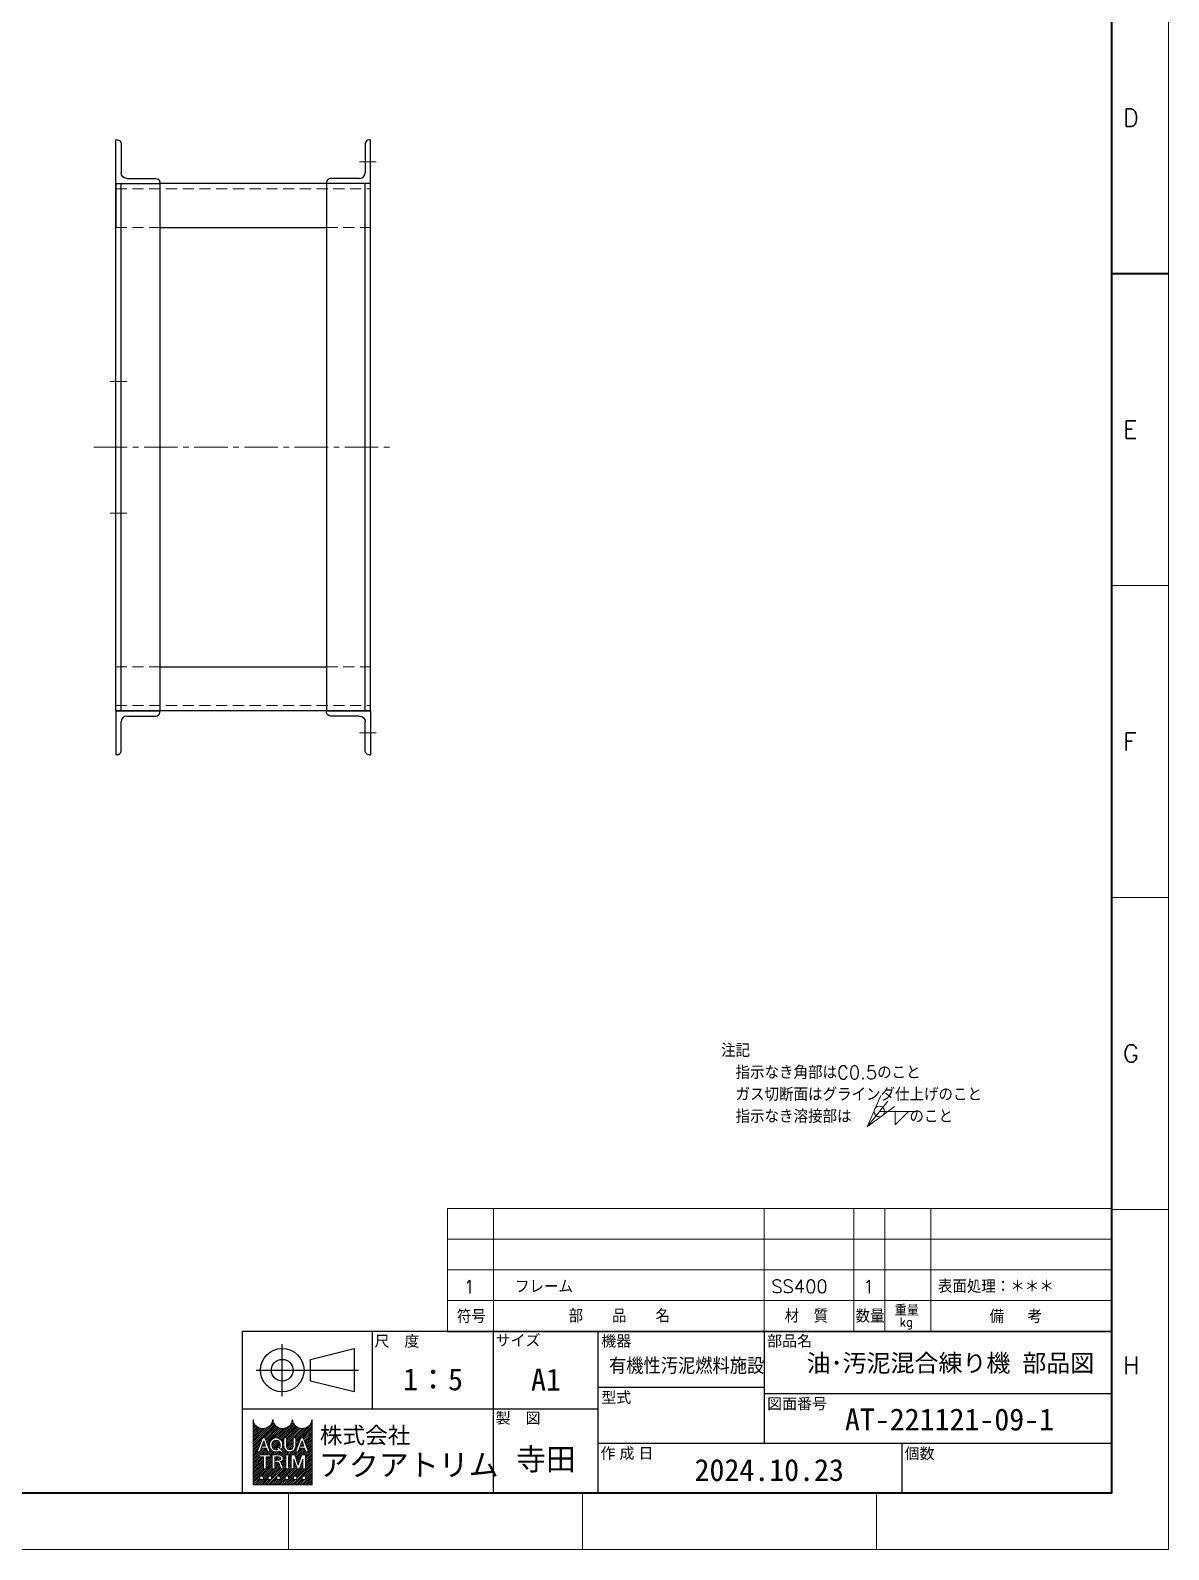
# Model space of a CAD drawing. Header units: millimetres. Extents: x 0 to 4141, y -24 to 2915.
# Drawn here: x 2845 to 4141, y 0 to 1729 of the extents above; entities that cross this region are included whole.
import ezdxf
from ezdxf.enums import TextEntityAlignment as Align

# ---------------------------------------------------------------- set-up
doc = ezdxf.new("R2010")
doc.units = ezdxf.units.MM
doc.header["$LTSCALE"] = 2
doc.linetypes.add('CENTER2', pattern=[28.575, 19.05, -3.175, 3.175, -3.175])
doc.linetypes.add('HIDDEN', pattern=[9.525, 6.35, -3.175])
for name, color, linetype, lineweight in [('04_HIDDEN', 2, 'HIDDEN', 13), ('05_CENTER', 4, 'CENTER2', 13), ('07_TEXT', 3, 'Continuous', 13), ('08_DIM', 3, 'Continuous', 13), ('90_FRAME', 5, 'Continuous', 35)]:
    doc.layers.add(name, color=color, linetype=linetype, lineweight=lineweight)
doc.layers.add('91_BLANK', color=5, linetype='Continuous', lineweight=0, plot=False)
doc.styles.add('KSS_TXT', font='txt.shx', dxfattribs={"bigfont": 'extfont2.shx'})
doc.styles.add('MS_G', font='MS Gothic.ttf')
doc.styles.get("Standard").update_dxf_attribs({"font": 'txt.shx', "bigfont": 'extfont2.shx'})
doc.styles.add('表題用', font='MS PGothic.ttf')
doc.dimstyles.new('KSS_DIM', dxfattribs={"dimscale": 5, "dimtxt": 3, "dimasz": 2.5, "dimexe": 1.25, "dimexo": 0.625, "dimtad": 1, "dimdsep": 46, "dimtxsty": 'KSS_TXT', "dimblk": 'OPEN30', "dimcen": 0, "dimazin": 2, "dimtfac": 0.75, "dimtmove": 0, "dimatfit": 3, "dimldrblk": 'OPEN30', "dimfxl": 1.25, "dimtolj": 1, "dimarcsym": 0})

# ---------------------------------------------------------------- blocks, each defined once
blk = doc.blocks.new('Weld-line')
blk.add_line((0, 0), (1, 0))
blk = doc.blocks.new('Weld10-s5')
blk.add_circle((0, 0), 2)
blk = doc.blocks.new('Weld10-a1')
for p, q in [((5, 0), (0, 5)), ((0, 5), (0, 0)), ((0, 0), (5, 0))]:
    blk.add_line(p, q)
at = {"width": 0.9}
blk.add_attdef('S', text='', height=2.8, dxfattribs=at).set_placement((-2, 1), align=Align.RIGHT)
blk.add_attdef('L', (8, 1), '', height=2.8, dxfattribs=at)
blk = doc.blocks.new('_Open30')
at = {"color": 0, "linetype": 'ByBlock', "lineweight": -2}
for p, q in [((-1, 0.268), (0, 0)), ((0, 0), (-1, -0.268)), ((0, 0), (-1, 0))]:
    blk.add_line(p, q, dxfattribs=at)
blk = doc.blocks.new('KK015066_54_5')
for p, q in [((1.5, 50), (0, 50)), ((0, 0), (0, 50)), ((6, 12.5), (6, 45.5)), ((0, 0), (50, 0)), ((45.5, 6), (12.5, 6)), ((50, 1.5), (50, 0))]:
    blk.add_line(p, q)
for centre, radius, start, end in [((1.5, 45.5), 4.5, 0, 90), ((12.5, 12.5), 6.5, 180, 270), ((45.5, 1.5), 4.5, 0, 90)]:
    blk.add_arc(centre, radius, start, end)
at = {"flags": 3}
blk.add_attdef('PARAM', (0, 0), '', height=1, dxfattribs=at)
blk = doc.blocks.new('Jis_w20130906110600')
blk.add_blockref('Weld10-s5', (0, 0))
at = {"xscale": -1, "rotation": 180}
blk.add_blockref('Weld10-a1', (6, 0), dxfattribs=at)
at = {"layer": '08_DIM', "xscale": 14, "yscale": 14, "zscale": 14}
blk.add_blockref('Weld-line', (0, 0), dxfattribs=at)
at = {"style": 'KSS_TXT', "flags": 1}
blk.add_attdef('JISINFO', (0, 0), '', height=3, dxfattribs=at)
at = {"layer": '08_DIM'}
blk.add_leader([(-4.63, -5.77), (0, 0)], dimstyle='KSS_DIM', dxfattribs=at)

msp = doc.modelspace()

# ---------------------------------------------------------------- hatches: boundary and pattern name
at = {"layer": '90_FRAME', "lineweight": 5}
h = msp.add_hatch(dxfattribs=at)
h.set_pattern_fill('_USER', color=4, scale=1.5, angle=45, pattern_type=0)
h.set_pattern_definition([(45, (3e-06, 5e-07), (-1.0606602, 1.0606602), [])])
edge = h.paths.add_edge_path()
edge.add_arc((3165.98, 147.555), 0.32, 90, 180)
edge.add_ellipse((3154.773, 147.555), major_axis=(-10.887, 0), ratio=0.88235294, start_angle=360, end_angle=540, ccw=False)
edge.add_arc((3143.566, 147.555), 0.32, 3.187318, 180)
edge.add_ellipse((3132.359, 147.555), major_axis=(-10.887, 0), ratio=0.88235294, start_angle=360, end_angle=540, ccw=False)
edge.add_arc((3121.152, 147.555), 0.32, 3.187318, 180)
edge.add_ellipse((3109.945, 147.555), major_axis=(-10.887, 0), ratio=0.88235294, start_angle=360, end_angle=540, ccw=False)
edge.add_arc((3098.738, 147.555), 0.32, 3.187318, 90)
edge.add_line((3098.738, 147.876), (3098.738, 73.91))
edge.add_line((3098.738, 73.91), (3165.98, 73.91))
edge.add_line((3165.98, 73.91), (3165.98, 147.876))
h.paths.add_polyline_path([(3109.581, 127.122), (3112.236, 127.122), (3118.273, 111.189), (3118.273, 111.112), (3115.399, 111.112), (3113.896, 115.333), (3107.985, 115.333), (3108.852, 117.767), (3113.029, 117.767), (3110.909, 123.723), (3106.418, 111.112), (3103.544, 111.112), (3103.544, 111.189)], flags=16)
edge = h.paths.add_edge_path(flags=16)
edge.add_ellipse((3124.955, 120.078), major_axis=(-7.365, 0), ratio=0.95652174, start_angle=180, end_angle=360, ccw=False)
edge.add_line((3132.319, 120.078), (3132.319, 118.157))
edge.add_ellipse((3124.955, 118.157), major_axis=(-7.365, 0), ratio=0.95652174, start_angle=142.105255, end_angle=180, ccw=False)
edge.add_line((3130.766, 113.83), (3128.703, 115.53))
edge.add_ellipse((3124.955, 118.345), major_axis=(4.696, 0), ratio=0.99503582, start_angle=-37.042763, end_angle=0)
edge.add_line((3129.651, 118.345), (3129.651, 119.889))
edge.add_ellipse((3124.955, 119.889), major_axis=(4.696, 0), ratio=0.99471826, start_angle=360, end_angle=540)
edge.add_line((3120.259, 119.889), (3120.259, 118.345))
edge.add_ellipse((3124.955, 118.345), major_axis=(4.696, 0), ratio=0.99503582, start_angle=-180, end_angle=-65.757949)
edge.add_line((3126.883, 114.084), (3125.575, 115.357))
edge.add_line((3125.575, 115.357), (3126.994, 116.863))
edge.add_line((3126.994, 116.863), (3132.924, 111.976))
edge.add_line((3132.924, 111.976), (3131.071, 110.008))
edge.add_line((3131.071, 110.008), (3128.845, 112.175))
edge.add_ellipse((3124.955, 118.157), major_axis=(-7.365, 0), ratio=0.95652174, start_angle=0, end_angle=121.883625, ccw=False)
edge.add_line((3117.59, 118.157), (3117.59, 120.078))
h.paths.add_polyline_path([(3118.749, 107.91), (3118.749, 105.669), (3113.946, 105.669, 0.41421356), (3113.626, 105.349), (3113.626, 91.9), (3110.744, 91.9), (3110.744, 105.349, 0.41421356), (3110.424, 105.669), (3105.621, 105.669), (3105.621, 107.91)], flags=16)
edge = h.paths.add_edge_path(flags=16)
edge.add_line((3120.574, 107.91), (3127.939, 107.91))
edge.add_ellipse((3127.939, 103.699), major_axis=(-5.169, 0), ratio=0.8148203, start_angle=111.386975, end_angle=270, ccw=False)
edge.add_arc((3128.732, 97.991), 2.094, 22.272952, 58.553113, ccw=False)
edge.add_line((3130.669, 98.785), (3133.428, 92.028))
edge.add_line((3133.428, 92.028), (3133.428, 91.9))
edge.add_line((3133.428, 91.9), (3130.322, 91.9))
edge.add_line((3130.322, 91.9), (3127.885, 98.685))
edge.add_arc((3126.696, 98.206), 1.281, 21.928298, 90)
edge.add_line((3126.696, 99.487), (3123.552, 99.487))
edge.add_line((3123.552, 99.487), (3123.552, 101.729))
edge.add_line((3123.552, 101.729), (3128.323, 101.729))
edge.add_arc((3128.254, 103.699), 1.971, 271.997057, 448.002943)
edge.add_line((3128.323, 105.669), (3123.456, 105.669))
edge.add_line((3123.456, 105.669), (3123.456, 91.9))
edge.add_line((3123.456, 91.9), (3120.574, 91.9))
edge.add_line((3120.574, 91.9), (3120.574, 107.91))
h.paths.add_polyline_path([(3133.8, 127.122), (3136.681, 127.122), (3136.681, 118.157, 0.17503056), (3137.953, 114.487, 0.25714961), (3143.095, 114.487, 0.17503056), (3144.366, 118.157), (3144.366, 127.122), (3147.248, 127.122), (3147.248, 117.577, -0.37939124), (3141.004, 111.112), (3140.043, 111.112, -0.37939124), (3133.8, 117.577)], flags=16)
h.paths.add_polyline_path([(3135.856, 107.91), (3139.378, 107.91), (3139.378, 105.669, 0.41421356), (3139.058, 105.349), (3139.058, 94.462, 0.41421356), (3139.378, 94.142), (3139.378, 91.9), (3135.856, 91.9), (3135.856, 94.142, 0.41421356), (3136.176, 94.462), (3136.176, 105.349, 0.41421356), (3135.856, 105.669)], flags=16)
h.paths.add_polyline_path([(3142.263, 107.91), (3146.445, 107.91), (3150.268, 96.282), (3154.091, 107.91), (3158.276, 107.91), (3158.276, 91.9), (3155.394, 91.9), (3155.394, 103.107), (3151.709, 91.9), (3148.827, 91.9), (3145.142, 103.107), (3145.145, 91.9), (3142.263, 91.9)], flags=16)
h.paths.add_polyline_path([(3153.123, 127.122), (3155.778, 127.122), (3161.815, 111.189), (3161.815, 111.112), (3158.941, 111.112), (3157.438, 115.333), (3151.527, 115.333), (3152.393, 117.767), (3156.571, 117.767), (3154.45, 123.723), (3149.96, 111.112), (3147.086, 111.112), (3147.086, 111.189)], flags=16)
h.paths.add_polyline_path([(3106.423, 83.516), (3110.265, 83.516), (3110.265, 79.673), (3106.423, 79.673)], flags=16)
h.paths.add_polyline_path([(3116.029, 83.516), (3119.871, 83.516), (3119.871, 79.673), (3116.029, 79.673)], flags=16)
h.paths.add_polyline_path([(3125.635, 83.516), (3129.477, 83.516), (3129.477, 79.673), (3125.635, 79.673)], flags=16)
h.paths.add_polyline_path([(3135.241, 83.516), (3139.083, 83.516), (3139.083, 79.673), (3135.241, 79.673)], flags=16)
h.paths.add_polyline_path([(3144.847, 83.516), (3148.689, 83.516), (3148.689, 79.673), (3144.847, 79.673)], flags=16)
h.paths.add_polyline_path([(3154.453, 83.516), (3158.295, 83.516), (3158.295, 79.673), (3154.453, 79.673)], flags=16)

# ---------------------------------------------------------------- linework, layer by layer
for p, q in [((2942.445, 1554.636), (2942.445, 1504.636)), ((3232.445, 1504.636), (3232.445, 1554.636))]:
    msp.add_line(p, q)
at = {"color": 0}
for p, q in [((2948.445, 954.636), (2948.445, 1554.636)), ((3182.445, 1554.636), (2992.445, 1554.636)), ((3226.445, 954.636), (3226.445, 1554.636)), ((2992.445, 1504.636), (3182.445, 1504.636)), ((2992.445, 1004.636), (3182.445, 1004.636)), ((3182.445, 954.636), (2992.445, 954.636))]:
    msp.add_line(p, q, dxfattribs=at)
for points in [[(2942.445, 954.636), (2942.445, 1554.636), (2992.445, 1554.636), (2992.445, 954.636)], [(3232.445, 954.636), (3232.445, 1554.636), (3182.445, 1554.636), (3182.445, 954.636)]]:
    msp.add_lwpolyline(points, close=True, dxfattribs=at)
at = {"layer": '04_HIDDEN'}
for p, q in [((2942.445, 1548.636), (3232.445, 1548.636)), ((2942.445, 1504.636), (2992.445, 1504.636)), ((3182.445, 1504.636), (3232.445, 1504.636)), ((2942.445, 1004.636), (2992.445, 1004.636)), ((3182.445, 1004.636), (3232.445, 1004.636)), ((2942.445, 960.636), (3232.445, 960.636))]:
    msp.add_line(p, q, dxfattribs=at)
at = {"layer": '05_CENTER'}
for p, q in [((3238.85, 1579.636), (3220.016, 1579.636)), ((2954.85, 1329.636), (2936.016, 1329.636)), ((2917.481, 1254.636), (3257.124, 1254.636)), ((2954.85, 1179.636), (2936.016, 1179.636)), ((3238.85, 929.636), (3220.016, 929.636))]:
    msp.add_line(p, q, dxfattribs=at)
at = {"layer": '90_FRAME'}
msp.add_line((4141.004, 1452.155), (4076.195, 1452.155), dxfattribs=at)
at = {"layer": '90_FRAME', "color": 4, "lineweight": 13}
for p, q in [((4141.004, 1097.169), (4076.195, 1097.169)), ((4141.004, 742.182), (4076.195, 742.182)), ((3320.087, 388.377), (4076.195, 388.377)), ((3320.088, 388.377), (3320.088, 248.377)), ((3372.588, 388.377), (3372.588, 248.377)), ((3680.54, 388.377), (3680.54, 248.377)), ((3782.76, 388.377), (3782.76, 248.377)), ((3817.76, 388.377), (3817.76, 248.377)), ((3870.26, 388.377), (3870.26, 248.377)), ((4141.004, 387.196), (4076.195, 387.196)), ((3320.087, 353.377), (4076.195, 353.377)), ((3320.087, 318.377), (4076.195, 318.377)), ((3320.087, 283.377), (4076.195, 283.377)), ((3139.213, 0), (3139.213, 64.52)), ((3473.88, 0), (3473.88, 64.52)), ((3808.547, 0), (3808.547, 64.52))]:
    msp.add_line(p, q, dxfattribs=at)
at = {"layer": '90_FRAME', "color": 0, "lineweight": 25}
for p, q in [((3234.695, 159.984), (3234.695, 248.377)), ((3372.588, 64.52), (3372.588, 248.377)), ((3491.73, 64.52), (3491.73, 248.377)), ((3680.54, 248.377), (3680.54, 121.091)), ((3131.982, 174.481), (3131.982, 233.881)), ((3102.282, 204.181), (3218.607, 204.181)), ((3491.73, 184.734), (3680.54, 184.734)), ((3680.54, 177.663), (4076.195, 177.663)), ((3491.73, 159.984), (3086.195, 159.984)), ((3491.73, 121.091), (4076.195, 121.091)), ((3837.409, 121.091), (3837.409, 64.52))]:
    msp.add_line(p, q, dxfattribs=at)
at = {"layer": '90_FRAME', "color": 7, "lineweight": 25}
msp.add_line((3320.088, 248.377), (4076.195, 248.377), dxfattribs=at)
at = {"layer": '90_FRAME', "color": 4, "lineweight": 5}
for p, q in [((3098.738, 73.91), (3098.738, 147.876)), ((3165.98, 147.876), (3165.98, 73.91)), ((3103.544, 111.189), (3109.581, 127.122)), ((3106.418, 111.112), (3110.909, 123.723)), ((3109.581, 127.122), (3112.236, 127.122)), ((3113.029, 117.767), (3110.909, 123.723)), ((3118.273, 111.189), (3112.236, 127.122)), ((3133.8, 117.577), (3133.8, 127.122)), ((3136.681, 127.122), (3133.8, 127.122)), ((3136.681, 118.157), (3136.681, 127.122)), ((3144.366, 118.157), (3144.366, 127.122)), ((3144.366, 127.122), (3147.248, 127.122)), ((3147.086, 111.189), (3153.123, 127.122)), ((3147.248, 117.577), (3147.248, 127.122)), ((3149.96, 111.112), (3154.45, 123.723)), ((3153.123, 127.122), (3155.778, 127.122)), ((3156.571, 117.767), (3154.45, 123.723)), ((3161.815, 111.189), (3155.778, 127.122)), ((3103.544, 111.112), (3103.544, 111.189)), ((3103.544, 111.189), (3103.544, 111.189)), ((3103.544, 111.112), (3103.544, 111.189)), ((3103.544, 111.112), (3106.418, 111.112)), ((3105.621, 107.91), (3118.749, 107.91)), ((3105.621, 107.91), (3105.621, 105.669)), ((3105.621, 105.669), (3110.424, 105.669)), ((3107.985, 115.333), (3108.852, 117.767)), ((3107.985, 115.333), (3113.896, 115.333)), ((3108.852, 117.767), (3113.029, 117.767)), ((3110.744, 91.9), (3110.744, 105.349)), ((3113.626, 91.9), (3113.626, 105.349)), ((3115.399, 111.112), (3113.896, 115.333)), ((3113.946, 105.669), (3118.749, 105.669)), ((3118.273, 111.112), (3115.399, 111.112)), ((3117.59, 120.078), (3117.59, 118.157)), ((3118.273, 111.112), (3118.273, 111.189)), ((3118.749, 107.91), (3118.749, 105.669)), ((3120.259, 119.889), (3120.259, 118.352)), ((3120.574, 107.91), (3120.574, 91.9)), ((3120.574, 107.91), (3127.939, 107.91)), ((3123.456, 91.9), (3123.456, 105.669)), ((3123.456, 105.669), (3128.323, 105.669)), ((3125.575, 115.357), (3126.994, 116.863)), ((3125.575, 115.357), (3126.883, 114.084)), ((3126.994, 116.863), (3132.924, 111.976)), ((3128.703, 115.53), (3130.766, 113.83)), ((3128.845, 112.175), (3131.071, 110.008)), ((3129.651, 119.889), (3129.651, 118.352)), ((3131.071, 110.008), (3132.924, 111.976)), ((3132.319, 120.078), (3132.319, 118.157)), ((3135.856, 107.91), (3139.378, 107.91)), ((3135.856, 107.91), (3135.856, 105.669)), ((3136.176, 94.462), (3136.176, 105.349)), ((3139.058, 94.462), (3139.058, 105.349)), ((3139.378, 107.91), (3139.378, 105.669)), ((3141.004, 111.112), (3140.043, 111.112)), ((3142.263, 107.91), (3142.263, 91.9)), ((3142.263, 107.91), (3146.445, 107.91)), ((3150.268, 96.282), (3146.445, 107.91)), ((3147.086, 111.112), (3147.086, 111.189)), ((3147.086, 111.189), (3147.086, 111.189)), ((3147.086, 111.112), (3147.086, 111.189)), ((3147.086, 111.112), (3149.96, 111.112)), ((3150.268, 96.282), (3154.091, 107.91)), ((3151.527, 115.333), (3152.393, 117.767)), ((3151.527, 115.333), (3157.438, 115.333)), ((3152.393, 117.767), (3156.571, 117.767)), ((3158.276, 107.91), (3154.091, 107.91)), ((3158.941, 111.112), (3157.438, 115.333)), ((3158.276, 91.9), (3158.276, 107.91)), ((3161.815, 111.112), (3158.941, 111.112)), ((3161.815, 111.112), (3161.815, 111.189)), ((3110.744, 91.9), (3113.626, 91.9)), ((3120.574, 91.9), (3123.456, 91.9)), ((3123.552, 99.487), (3123.552, 101.729)), ((3123.552, 101.729), (3128.323, 101.729)), ((3123.552, 99.487), (3126.696, 99.487)), ((3127.885, 98.685), (3130.322, 91.9)), ((3130.322, 91.9), (3133.428, 91.9)), ((3130.669, 98.785), (3133.428, 92.028)), ((3133.428, 92.028), (3133.428, 91.9)), ((3135.856, 91.9), (3135.856, 94.142)), ((3135.856, 91.9), (3139.378, 91.9)), ((3139.378, 91.9), (3139.378, 94.142)), ((3142.263, 91.9), (3145.145, 91.9)), ((3145.145, 91.9), (3145.142, 103.107)), ((3148.827, 91.9), (3145.142, 103.107)), ((3148.827, 91.9), (3151.709, 91.9)), ((3151.709, 91.9), (3155.394, 103.107)), ((3155.394, 103.107), (3155.394, 91.9)), ((3155.394, 91.9), (3158.276, 91.9)), ((3165.98, 73.91), (3098.738, 73.91)), ((3106.423, 83.516), (3110.265, 83.516)), ((3106.423, 83.516), (3106.423, 79.673)), ((3110.265, 79.673), (3106.423, 79.673)), ((3110.265, 83.516), (3110.265, 79.673)), ((3116.029, 83.516), (3119.871, 83.516)), ((3116.029, 83.516), (3116.029, 79.673)), ((3119.871, 79.673), (3116.029, 79.673)), ((3119.871, 83.516), (3119.871, 79.673)), ((3125.635, 83.516), (3129.477, 83.516)), ((3125.635, 83.516), (3125.635, 79.673)), ((3129.477, 79.673), (3125.635, 79.673)), ((3129.477, 83.516), (3129.477, 79.673)), ((3135.241, 83.516), (3139.083, 83.516)), ((3135.241, 83.516), (3135.241, 79.673)), ((3139.083, 79.673), (3135.241, 79.673)), ((3139.083, 83.516), (3139.083, 79.673)), ((3144.847, 83.516), (3148.689, 83.516)), ((3144.847, 83.516), (3144.847, 79.673)), ((3148.689, 79.673), (3144.847, 79.673)), ((3148.689, 83.516), (3148.689, 79.673)), ((3158.295, 83.516), (3154.453, 83.516)), ((3154.453, 83.516), (3154.453, 79.673)), ((3154.453, 79.673), (3158.295, 79.673)), ((3158.295, 83.516), (3158.295, 79.673))]:
    msp.add_line(p, q, dxfattribs=at)
at = {"layer": '90_FRAME'}
msp.add_lwpolyline([(194.23, 64.52), (4076.195, 64.52), (4076.195, 2839.789), (194.23, 2839.789)], close=True, dxfattribs=at)
at = {"layer": '90_FRAME', "color": 0, "lineweight": 25}
msp.add_lwpolyline([(3086.195, 64.52), (4076.195, 64.52), (4076.195, 248.377), (3086.195, 248.377)], close=True, dxfattribs=at)
msp.add_lwpolyline([(3164.157, 216.556), (3213.657, 228.931), (3213.657, 179.431), (3164.157, 191.806), (3164.157, 216.556)], dxfattribs=at)
for radius in [24.75, 12.375]:
    msp.add_circle((3131.982, 204.181), radius, dxfattribs=at)
at = {"layer": '90_FRAME', "color": 4, "lineweight": 5}
for centre, radius, start, end in [((3098.738, 147.555), 0.32, 0, 90), ((3121.152, 147.555), 0.32, 0, 180), ((3121.152, 147.555), 0.32, 0, 90), ((3143.566, 147.555), 0.32, 0, 180), ((3165.98, 147.555), 0.32, 90, 180), ((3110.424, 105.349), 0.32, 0, 90), ((3113.946, 105.349), 0.32, 90, 180), ((3128.254, 103.699), 1.971, 271.997057, 88.002943), ((3140.568, 117.867), 6.775, 182.450031, 265.555257), ((3135.856, 105.349), 0.32, 0, 90), ((3142.397, 118.082), 5.717, 179.252794, 218.964572), ((3140.524, 119.156), 5.33, 241.157728, 298.842272), ((3139.378, 105.349), 0.32, 90, 180), ((3140.479, 117.867), 6.775, 274.444743, 357.549969), ((3138.65, 118.082), 5.717, 321.035428, 0.747206), ((3126.696, 98.206), 1.281, 21.928298, 90), ((3128.732, 97.991), 2.094, 22.272952, 58.553113), ((3135.856, 94.462), 0.32, 270, 0), ((3139.378, 94.462), 0.32, 180, 270)]:
    msp.add_arc(centre, radius, start, end, dxfattribs=at)
for centre, major_axis, ratio, start_param, end_param in [((3109.945, 147.555), (-10.887, 0), 0.88235294, 6.28318531, 9.42477796), ((3132.359, 147.555), (-10.887, 0), 0.88235294, 6.28318531, 9.42477796), ((3154.773, 147.555), (-10.887, 0), 0.88235294, 6.28318531, 9.42477796), ((3124.955, 120.078), (-7.365, 0), 0.95652174, 3.14159265, 6.28318531), ((3124.955, 119.889), (4.696, 0), 0.99471826, 6.28318531, 9.42477796), ((3127.939, 103.699), (-5.169, 0), 0.8148203, 1.94406945, 4.71238898)]:
    msp.add_ellipse(centre, major_axis=major_axis, ratio=ratio, start_param=start_param, end_param=end_param, dxfattribs=at)
at = {"layer": '90_FRAME', "color": 4, "lineweight": 5, "extrusion": (0, 0, -1)}
for centre, major_axis, ratio, start_param, end_param in [((3124.955, 118.157), (-7.365, 0), 0.95652174, 4.15591475, 6.28318531), ((3124.955, 118.345), (4.696, 0), 0.99503582, 7.43087802, 9.42477796), ((3124.955, 118.345), (4.696, 0), 0.99503582, 6.28318531, 6.92970349), ((3124.955, 118.157), (-7.365, 0), 0.95652174, 3.14159265, 3.80298072)]:
    msp.add_ellipse(centre, major_axis=major_axis, ratio=ratio, start_param=start_param, end_param=end_param, dxfattribs=at)
at = {"layer": '91_BLANK'}
msp.add_lwpolyline([(0, 0), (4141.004, 0), (4141.004, 2914.599), (0, 2914.599)], close=True, dxfattribs=at)

# ---------------------------------------------------------------- block references
at = {"color": 0, "xscale": -1}
for p, rotation in [((2942.445, 1554.636), 270), ((3232.445, 954.636), 90)]:
    msp.add_blockref('KK015066_54_5', p, dxfattribs=dict(at, rotation=rotation))
at = {"color": 0}
for p, rotation in [((3232.445, 1554.636), 90), ((2942.445, 954.636), 270)]:
    msp.add_blockref('KK015066_54_5', p, dxfattribs=dict(at, rotation=rotation))
at = {"layer": '08_DIM', "xscale": 3, "yscale": 3, "zscale": 3}
msp.add_blockref('Jis_w20130906110600', (3811.703, 498.617), dxfattribs=at)

# ---------------------------------------------------------------- texts
at = {"layer": '07_TEXT', "ltscale": 2, "insert": (3631.528, 575.607), "char_height": 15, "attachment_point": 1}
msp.add_mtext_dynamic_manual_height_columns('注記\\P\u3000指示なき角部はC0.5のこと\\P\u3000ガス切断面はグラインダ仕上げのこと\\P\u3000指示なき溶接部は\u3000\u3000\u3000\u3000のこと', width=343.27834, gutter_width=15, heights=[0], dxfattribs=at)
at = {"layer": '90_FRAME', "color": 0, "lineweight": 13, "style": 'KSS_TXT'}
for s, p in [('D', (4089.078, 1629.648)), ('E', (4089.078, 1274.662)), ('F', (4089.078, 919.675)), ('G', (4089.078, 564.689)), ('H', (4089.078, 209.703))]:
    msp.add_text(s, height=20, dxfattribs=at).set_placement(p, align=Align.MIDDLE_LEFT)
at = {"layer": '90_FRAME', "color": 3, "lineweight": 13}
for p in [(3345.05, 298.989), (3799.582, 299.24)]:
    msp.add_text('1', height=15, dxfattribs=at).set_placement(p, align=Align.MIDDLE_CENTER)
for s, height, p in [('フレーム', 15, (3396.972, 291.875)), ('SS400', 15, (3688.597, 292.074)), ('表面処理：＊＊＊', 15, (3878.317, 292.074)), ('重量', 12.5, (3829.194, 266.341)), ('符号', 15, (3330.777, 257.909)), ('部\u3000\u3000品\u3000\u3000名', 15, (3457.939, 258.454)), ('材\u3000質', 15, (3703.882, 258.274)), ('数量', 15, (3784.599, 258.161)), ('kg', 10, (3834.719, 254.11)), ('備  考', 15, (3937.163, 257.909))]:
    msp.add_text(s, height=height, dxfattribs=at).set_placement(p)
at = {"layer": '90_FRAME', "color": 0, "style": '表題用'}
for s, p in [('尺\u3000度', (3236.937, 237.306)), ('サイズ', (3374.83, 238.238)), ('機器', (3495.128, 237.512)), ('部品名', (3683.938, 237.512)), ('型式', (3495.128, 173.245)), ('図面番号', (3683.938, 166.173)), ('製\u3000図', (3374.83, 149.845)), ('作 成 日', (3494.266, 109.752)), ('個数', (3840.378, 109.406))]:
    msp.add_text(s, height=12.5, dxfattribs=at).set_placement(p, align=Align.MIDDLE_LEFT)
at = {"layer": '90_FRAME', "color": 0, "style": 'MS_G'}
msp.add_text('油･汚泥混合練り機 部品図', height=20, dxfattribs=at).set_placement((3892.624, 202.323), align=Align.CENTER)
at = {"layer": '90_FRAME', "color": 0, "style": 'MS_G', "width": 0.9}
msp.add_text('有機性汚泥燃料施設', height=16, dxfattribs=at).set_placement((3503.934, 201.605))
at = {"layer": '90_FRAME', "color": 0, "style": 'MS_G'}
msp.add_text('A1', height=25, dxfattribs=at).set_placement((3432.159, 193.573), align=Align.MIDDLE)
for s, p in [('AT-221121-09-1', (3772.514, 135.643)), ('2024.10.23', (3601.319, 78.099))]:
    msp.add_text(s, height=25, dxfattribs=at).set_placement(p)
at = {"layer": '90_FRAME', "color": 4, "style": 'MS_G'}
msp.add_text('株式会社', height=18.9019, dxfattribs=at).set_placement((3226.278, 130.141), align=Align.MIDDLE_CENTER)
msp.add_text('アクアトリム', height=25, dxfattribs=at).set_placement((3173.671, 83.976))
at = {"layer": '90_FRAME', "color": 0, "style": 'MS_G'}
for tag, p in [('1：5', (3303.641, 193.573)), ('寺田', (3432.159, 103.413))]:
    msp.add_attdef(tag, text='', height=25, dxfattribs=at).set_placement(p, align=Align.MIDDLE)

doc.saveas('drawing.dxf')
